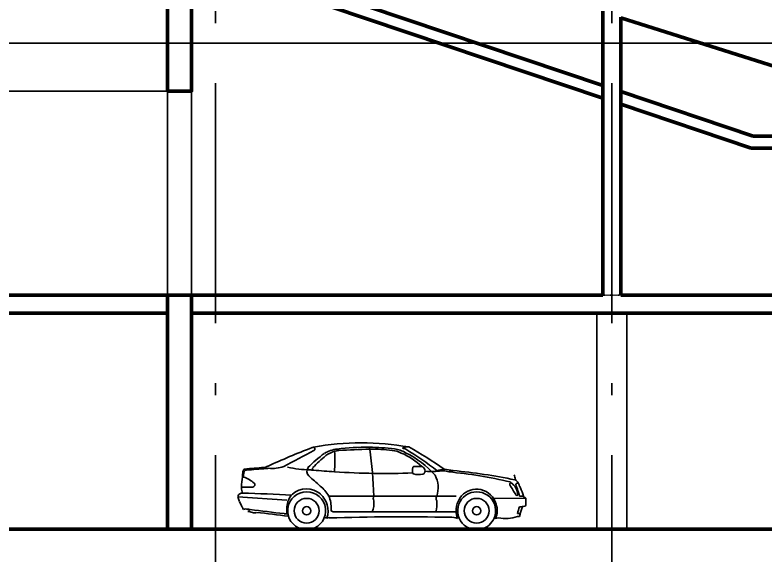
# Model space of a CAD drawing. Header units: millimetres. Extents: x 2558 to 253942, y 1343 to 186042.
# Drawn here: x 150660 to 163171, y 31870 to 40885 of the extents above; entities that cross this region are included whole.
import ezdxf

# ---------------------------------------------------------------- set-up
doc = ezdxf.new("R2010")
doc.units = ezdxf.units.MM
doc.linetypes.add('DOT', pattern=[0.125, 0, -0.125])
doc.linetypes.add('OSY', pattern=[6200, 4000, -1000, 200, -1000])
for name, color, linetype in [('axes', 40, 'OSY'), ('F', 4, 'Continuous'), ('M', 7, 'Continuous'), ('P', 3, 'Continuous')]:
    doc.layers.add(name, color=color, linetype=linetype)
doc.layers.add('Kolumns', color=5, linetype='Continuous', lineweight=50)
doc.layers.add('ST', color=5, linetype='Continuous', lineweight=50)
doc.styles.add('DIM100', font='arial.ttf')
doc.dimstyles.new('DIM100', dxfattribs={"dimtxt": 300, "dimasz": 150, "dimexe": 0, "dimexo": 100, "dimgap": 100, "dimtad": 1, "dimdec": 0, "dimzin": 0, "dimdsep": 46, "dimtxsty": 'DIM100', "dimblk": 'ARCHTICK', "dimcen": 200, "dimdle": 0.5, "dimclrt": 256, "dimaunit": 1, "dimazin": 0, "dimtfac": 1, "dimtdec": 0, "dimtix": 1, "dimtofl": 0, "dimtmove": 2, "dimatfit": 0, "dimldrblk": 'DOT', "dimfxl": 0, "dimtvp": 1.5, "dimtolj": 1, "dimtzin": 0, "dimarcsym": 0})

# ---------------------------------------------------------------- blocks, each defined once
blk = doc.blocks.new('MB_S-klass')
for p, q in [((-544, 999), (-389, 975)), ((600, 752), (568, 773)), ((-3977, 537), (-3161, 485)), ((-1715, 551), (-2465, 551)), ((-665, 551), (-1715, 551)), ((-665, 551), (-818, 551)), ((-342, 551), (-665, 551)), ((320, 512), (278, 516)), ((816, 516), (320, 512)), ((714, 551), (783, 551)), ((818, 400), (818, 507)), ((724, 260), (761, 377)), ((-2389, 288), (-1742, 288)), ((-1742, 288), (-680, 288)), ((-680, 288), (-342, 288)), ((-2495, 185), (-2538, 193)), ((315, 179), (291, 182)), ((-2753, 0), (-2913, 0)), ((80, 0), (-80, 0))]:
    blk.add_line(p, q)
at = {"extrusion": (0, 0, -1)}
for centre, major_axis, start_param, end_param in [((-1918, -3119), (0, 4556), -0.176866, 0.173727), ((1887, -10703), (0, 12919), -0.428913, -0.366535), ((3020, -10106), (0, 12772), -0.509887, -0.46531), ((-994, -780), (0, 2561), -0.788401, -0.647346), ((-1220, -3006), (-64, 4621), -0.321802, -0.316484), ((-2735, 1325), (0, 43.8), 0.361178, 1.192015), ((-2729, 1338), (0, 34.6), 1.480068, 2.588683), ((-2265, 809), (0, 529), -0.542184, -0.112088), ((-2234, 835), (0, 480), -0.623058, -0.278767), ((-12522, 1140), (0, 10157), 1.555402, 1.589095), ((-2234, 835), (0, 480), -0.27882, -0.134597), ((-1837, -2538), (0, 3903), -0.125182, 0.012036), ((-1431, -12436), (0, 13773), -0.063022, -0.025478), ((-4376, 717), (-3, 2666), 1.326336, 1.338938), ((-1837, -2538), (0, 3903), 0.012031, 0.120067), ((-1742, -1415), (0, 2748), -0.014523, 0.121954), ((-7643, 438), (0, 5929), 1.419224, 1.551638), ((-1467, 833), (0, 483), 0.122771, 0.450278), ((-1432, 860), (0, 482), 0.130634, 0.538785), ((-1753, 144), (0, 1229), 0.415761, 0.751971), ((-1152, 1174), (0, 196), -0.447082, 0.108858), ((-1444, 649), (0, 731), 0.287903, 0.370754), ((-1938, -219), (0, 1672), 0.467236, 0.839766), ((-4129, -3526), (0, 5682), 0.545863, 0.657238), ((-4217, -4175), (0, 6345), 0.508053, 0.617337), ((-1377, -196), (0, 1820), -0.836026, -0.67543), ((-2515, -13014), (1, 14079), -0.096408, -0.073049), ((-1698, -22123), (0, 23204), -0.092269, -0.077907), ((-3551, 959), (0, 69.5), 0.137348, 0.37906), ((-1238, -2992), (-15, 4622), -0.51444, -0.50459), ((-3551, 959), (0, 69.5), 0.378724, 0.741457), ((-1537, -23418), (-173, 24507), -0.073311, -0.071725), ((-3406, 1613), (0, 602), 2.816533, 3.240327), ((-2712, 3165), (0, 2179), 3.172219, 3.344051), ((-2718, 963), (0, 111), 3.935668, 5.306395), ((-2711, 1005), (0, 25), 3.479757, 5.573761), ((-696, 976), (0, 372), 4.601107, 4.84196), ((-1049, 1026), (0, 15.8), 4.615969, 6.379712), ((-960, -2040), (0, 3082), -0.028532, 0.011462), ((-923, 979), (0, 63.4), -0.020866, 0.145433), ((-923, 979), (0, 63.4), 0.145495, 0.442521), ((-940, 970), (0, 79.5), 0.583177, 1.626144), ((-3383, 877), (0, 519), 4.703396, 4.875425), ((-3851, 960), (0, 43.8), -1.554795, -0.424296), ((-3842, 878), (0, 42.1), 4.433095, 4.906212), ((-3465, 888), (0, 418), 4.708004, 4.890928), ((-3828, 915), (0, 67.6), -0.798569, -0.122437), ((-7281, -4425), (0, 6950), 0.701071, 0.737729), ((-1526, 13810), (21, 12883), 3.232643, 3.237274), ((-1526, 13810), (1, 12883), 3.206827, 3.234231), ((-1526, 13810), (0, 12883), 3.105821, 3.206876), ((-1050, 935), (0, 15.4), 3.285727, 4.679769), ((-970, 1228), (0, 319), 2.906282, 3.402882), ((-901, 949), (0, 32), 2.106444, 2.979698), ((-925, 975), (0, 67), 1.88603, 2.257521), ((-940, 970), (0, 79.5), 1.626384, 1.763695), ((-743, 2499), (0, 1538), 3.107683, 3.217938), ((-1073, 692), (0, 431), 1.075446, 1.903441), ((-427, 226), (1, 782), -0.345214, -0.300337), ((-743, 2499), (0, 1538), 3.015378, 3.107658), ((-427, 226), (0, 782), -0.299485, -0.150729), ((-720, 17), (0, 971), 0.176018, 0.266637), ((-351, 677), (0, 299), -0.38535, -0.212245), ((-1073, -5959), (0, 6939), 0.087917, 0.237171), ((-353, 751), (0, 227), -0.27114, -0.157961), ((-1190, -7841), (0, 8852), 0.090591, 0.207598), ((348, 804), (0, 295), 1.227984, 1.479934), ((-2688, 662), (0, 1231), -1.539472, -1.399821), ((-4015, 433), (0, 453), 0.253072, 0.298395), ((-4015, 433), (0, 453), 0.298002, 0.743386), ((-3731, 738), (0, 36.5), 0.663609, 3.154619), ((576, 748), (0, 26.1), 4.323412, 5.949614), ((549, 770), (0, 19), 0.472783, 1.387472), ((410, 551), (0, 276), 0.757141, 1.490683), ((651, 817), (0, 16.7), -1.332505, -0.543963), ((-4543, -26621), (1227, 27899), 0.142547, 0.142844), ((631, 814), (0, 21.1), 0.579158, 1.406262), ((614, 694), (0, 128), 0.223915, 0.294405), ((598, 735), (0, 97.7), 0.582785, 1.213366), ((672, 742), (0, 19.5), -1.529754, -0.53106), ((687, 735), (0, 34.4), -0.81987, 0.067386), ((587, 693), (0, 128), 0.927163, 1.289903), ((-3542, 654), (-1, 380), -1.482396, -1.445991), ((-3466, 741), (0, 458), 4.400869, 4.595079), ((-3836, 5007), (0, 4307), 3.117338, 3.160961), ((-2834, 324), (0, 348), -0.742716, 0.719922), ((-2995, 246), (0, 612), 0.690028, 1.048012), ((0, 306), (0, 316), 3.397568, 8.25576), ((8, 297), (0, 369), -0.787947, 0.167911), ((-13, 319), (0, 351), 0.239317, 1.291178), ((-12345, -7106), (7, 15095), 1.023828, 1.03679), ((-276460, -94068), (-24115, 291888), 1.323572, 1.323859), ((-228023, -70256), (2656, 239431), 1.259011, 1.259501), ((-1003, -59), (-24, 1885), 1.152824, 1.159598), ((-2611, -859), (16, 3680), 1.124216, 1.132825), ((-996, -73), (0, 1885), 1.15528, 1.233203), ((-3922, 541), (0, 54.8), 4.631256, 5.027371), ((-3922, 541), (0, 54.8), 4.273334, 4.631451), ((-3904, 522), (0, 79.3), -1.101966, -0.563034), ((-3124, 773), (1, 885), 4.347891, 4.419884), ((-3906, 522), (0, 78.2), -0.537839, 0.052844), ((-4806, -30871), (0, 31484), 0.028738, 0.054751), ((-2791, 338), (0, 374), 4.641595, 5.27589), ((-2833, 306), (0, 316), 3.397574, 9.168801), ((-2806, 311), (0, 377), -0.925158, -0.827849), ((-2806, 311), (0, 377), -0.828506, -0.777161), ((-2833, 306), (0, 207), -1.570783528331704, 4.712401778847882), ((-2845, 305), (0, 369), 0.706488, 1.900906), ((-2883, 360), (0, 459), 1.140967, 1.630019), ((-1620, 515), (0, 102), 4.276026, 5.073042), ((-587, 512), (0, 87.6), 4.243725, 5.181053), ((49, 308), (0, 391), 4.394374, 5.40168), ((0, 306), (0, 207), -1.570783528331704, 4.712401778847882), ((668, 581), (0, 18.7), 1.973941, 4.142004), ((407, 654), (0, 390), 1.837653, 1.872765), ((818, 620), (0, 90.6), 3.323452, 3.584347), ((792, 507), (0, 25.8), 0.35511, 1.215808), ((792, 507), (0, 25.8), 1.215936, 1.573778), ((-2824, 979), (0, 1242), 4.21584, 4.279044), ((-3488, 569), (0, 465), 4.254486, 4.31292), ((-2833, 306), (0, 69.8), 4.712349, 10.995534), ((-2053, 433), (0, 342), 1.45678, 2.007794), ((-1139, 418), (0, 477), 1.457567, 1.847037), ((0, 306), (0, 69.8), 4.712343, 10.995528), ((15, 310), (0, 327), 1.239735, 1.982876), ((855, -336), (0, 719), -0.197054, -0.13224), ((855, -336), (0, 719), -0.132128, -0.071787), ((801, 399), (0, 17.5), 1.518064, 2.950679), ((-3836, 376), (0, 69.5), 3.92754, 4.527411), ((-3849, 274), (0, 64.1), -0.5987, -0.078587), ((696, 35419), (-123, 35375), 3.271773, 3.274072), ((139788, -159330), (-26661, 213048), -0.608106, -0.607875), ((-3859, -80), (0, 377), 0.129363, 0.330258), ((958, 36634), (0, 36614), 3.255581, 3.271199), ((-3706, 374), (0, 102), 2.792208, 3.455165), ((-6183, -22760), (2, 23175), 0.108543, 0.13181), ((715, 35415), (-347, 35374), 3.261162, 3.262484), ((-2787, 307), (0, 377), 4.566038, 4.724298), ((-2389, 324), (0, 35.9), 3.121455, 4.953906), ((1259, 129), (0, 595), -1.347758, -1.154232), ((701, 686), (0, 426), 3.088258, 3.194931), ((590, 261), (0, 134), 1.572663, 1.969614), ((-2457, 79), (0, 113), -0.347806, -0.015243), ((-10323, -5421), (760, 9632), 0.872227, 0.872855), ((-1211, -42437), (0, 42642), -0.029184, 0.018003), ((-426, -102), (0, 301), -0.056041, 0.359731), ((-305, 160), (0, 31.2), -0.586839, 0.376001), ((49, 308), (-2, 391), 4.380276, 4.398729), ((0, 306), (0, 316), 1.972584, 2.885619), ((669, -1975), (0, 2183), -0.1628, -0.141464), ((472, 920), (0, 742), 2.855596, 3.291677), ((669, -1975), (0, 2183), 0.005532, 0.01176), ((767, -1716), (0, 1926), -0.03803, -0.028207)]:
    blk.add_ellipse(centre, major_axis=major_axis, ratio=1, start_param=start_param, end_param=end_param, dxfattribs=at)
blk = doc.blocks.new('_ArchTick')
at = {"color": 0, "linetype": 'ByBlock', "const_width": 0.15}
blk.add_lwpolyline([(-0.5, -0.5), (0.5, 0.5)], dxfattribs=at)
blk = doc.blocks.new('*D321')
at = {"layer": 'Defpoints', "color": 0, "transparency": 16777216}
for p in [(149911, 50018), (150801, 50018), (150651, 40418)]:
    blk.add_point(p, dxfattribs=at)
at = {"layer": 'F', "color": 0, "lineweight": -2, "transparency": 16777216}
for p, q in [((149911, 40418), (149911, 50019)), ((150701, 50018), (149911, 50018)), ((150551, 40418), (149911, 40418))]:
    blk.add_line(p, q, dxfattribs=at)
at = {"layer": 'F', "color": 0, "lineweight": -2, "transparency": 16777216, "xscale": 150, "yscale": 150, "zscale": 150}
for p, rotation in [((149911, 50018), 90), ((149911, 40418), 270)]:
    blk.add_blockref('_ArchTick', p, dxfattribs=dict(at, rotation=rotation))
at = {"layer": 'F', "transparency": 16777216, "insert": (149657, 45218), "char_height": 300, "attachment_point": 5, "rotation": 90, "style": 'DIM100'}
blk.add_mtext('\\A1;9600', dxfattribs=at)
blk = doc.blocks.new('_Dot')
at = {"layer": 'P', "color": 0, "lineweight": -2}
blk.add_line((-0.5, 0), (-1, 0), dxfattribs=at)
at = {"layer": 'P', "color": 0, "const_width": 0.5}
blk.add_lwpolyline([(-0.25, 0, 1), (0.25, 0, 1)], format="xyb", close=True, dxfattribs=at)

msp = doc.modelspace()

# ---------------------------------------------------------------- linework, layer by layer
at = {"layer": 'axes'}
for p, q in [((154001.4, 64550.6), (154001.4, 20218.1)), ((160601.4, 64550.6), (160601.4, 20218.1))]:
    msp.add_line(p, q, dxfattribs=at)
at = {"layer": 'axes', "linetype": 'DOT'}
for p, q in [((248751.4, 36218.1), (126751.4, 36218.1)), ((126751.4, 32318.1), (249501.4, 32318.1))]:
    msp.add_line(p, q, dxfattribs=at)
at = {"layer": 'F'}
for p, q in [((148101.4, 40418.1), (153201.4, 40418.1)), ((148101.4, 39618.1), (153201.4, 39618.1)), ((160351.4, 32318.1), (160351.4, 35918.1)), ((160851.4, 32318.1), (160851.4, 35918.1))]:
    msp.add_line(p, q, dxfattribs=at)
at = {"layer": 'Kolumns'}
for points in [[(153201.4, 39618.1), (153601.4, 39618.1), (153601.4, 43718.1), (153201.4, 43718.1)], [(153601.4, 36218.1), (153201.4, 36218.1), (153201.4, 32318.1), (153601.4, 32318.1)]]:
    msp.add_lwpolyline(points, close=True, dxfattribs=at)
at = {"layer": 'P'}
for p, q in [((126751.4, 40418.1), (247551.4, 40418.1)), ((153201.4, 39618.1), (153201.4, 36218.1)), ((153601.4, 39618.1), (153601.4, 36218.1))]:
    msp.add_line(p, q, dxfattribs=at)
at = {"layer": 'ST'}
for p, q in [((160451.4, 39711.8), (153601.4, 42016.4)), ((160451.4, 39500.8), (153601.4, 41805.4)), ((160451.4, 36218.1), (160451.4, 40946.3)), ((160751.4, 40851.6), (160751.4, 36218.1)), ((164924.3, 39518.1), (160751.4, 40835.8)), ((162959.9, 38867.8), (160751.4, 39610.9)), ((162927.2, 38667.8), (160751.4, 39399.9)), ((169401.4, 38867.8), (162959.9, 38867.8)), ((169401.4, 38667.8), (162927.2, 38667.8)), ((140551.4, 36218.1), (160451.4, 36218.1)), ((160751.4, 36218.1), (169401.4, 36218.1)), ((153201.4, 35918.1), (141201.4, 35918.1)), ((169401.4, 35918.1), (153601.4, 35918.1)), ((141201.4, 32318.1), (153201.4, 32318.1)), ((153601.4, 32318.1), (169401.4, 32318.1))]:
    msp.add_line(p, q, dxfattribs=at)

# ---------------------------------------------------------------- block references
at = {"layer": 'M'}
msp.add_blockref('MB_S-klass', (158351.4, 32318.1), dxfattribs=at)

# ---------------------------------------------------------------- dimensions: what is measured, and where the dimension line sits
at = {"layer": 'F'}
dim = msp.add_linear_dim(base=(149910.6, 50018.1), p1=(150651.4, 40418.1), p2=(150801.4, 50018.1), angle=90, dimstyle='DIM100', override={"dimfxl": 200}, dxfattribs=at)
dim.commit()
dim.dimension.update_dxf_attribs({"geometry": '*D321', "text_midpoint": (149657.5, 45218.1)})

doc.saveas('drawing.dxf')
